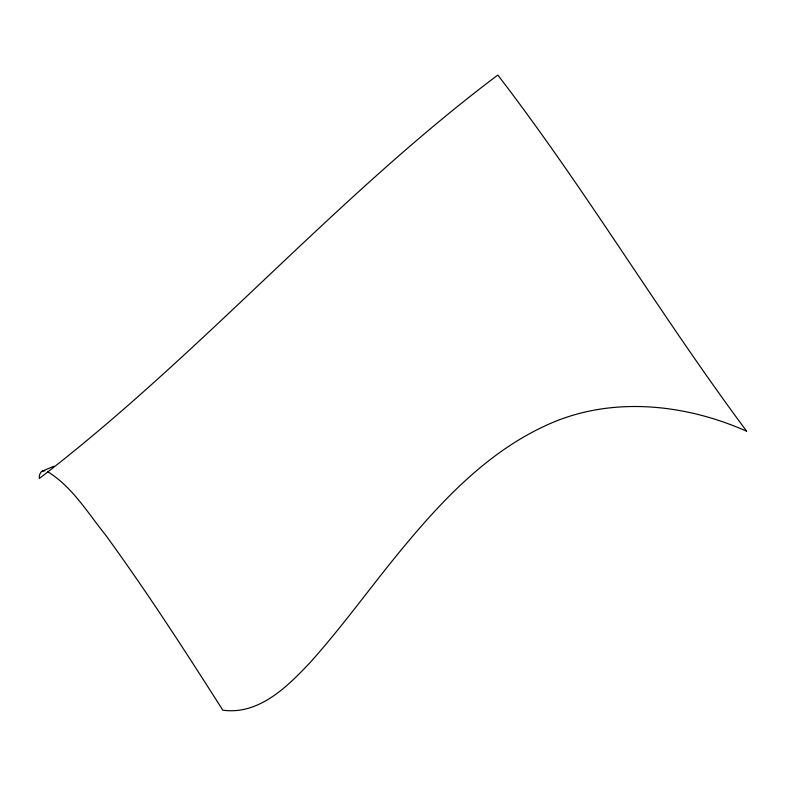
<?xml version="1.0" encoding="UTF-8"?>
<svg xmlns="http://www.w3.org/2000/svg" width="786" height="786" viewBox="0 0 786 786"><rect width="100%" height="100%" fill="white"/><g stroke="black" fill="none" stroke-linecap="round" stroke-linejoin="round"><path stroke-width="1.18" d="M42.022 471.236L54.106 466.167M44.881 470.873C40.558 470.048 38.927 475.078 39.3 478.507C201.019 354.378 334.718 197.62 497.823 75.053C586.14 189.976 660.171 315.078 746.7 431.239C684.105 403.444 609.71 395.839 546.28 425.334C491.741 450.182 448.668 493.588 410.518 538.744C376.298 579.036 345.919 622.463 310.706 661.91C287.922 686.139 259.193 715.221 222.802 710.171C184.995 650.759 146.756 591.544 105.275 534.598C87.629 512.718 72.273 486.907 47.887 471.826"/></g></svg>
